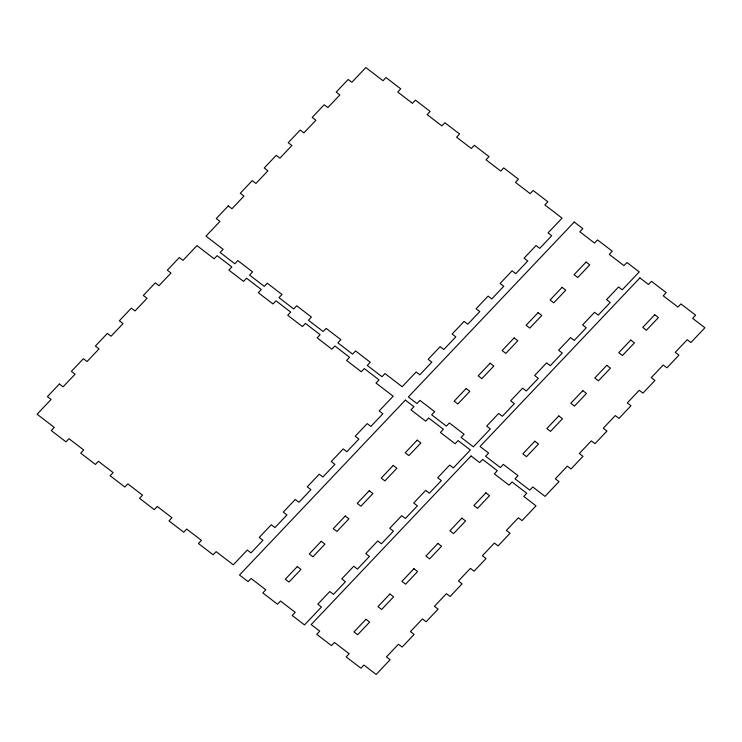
<?xml version="1.0" encoding="UTF-8"?>
<svg xmlns="http://www.w3.org/2000/svg" width="742" height="742" viewBox="0 0 742 742"><rect width="100%" height="100%" fill="white"/><g stroke="black" fill="none" stroke-linecap="round" stroke-linejoin="round"><path stroke-width="1.11" d="M59.397 384.004L47.414 396.645L51.087 399.474L37.1 414.221L54.268 427.401L51.272 430.564L65.982 441.852L68.978 438.698L83.698 449.986L80.702 453.149L95.412 464.446L98.408 461.283L113.127 472.58L110.131 475.733L124.841 487.03L127.837 483.867L142.557 495.164L139.561 498.327L154.271 509.624L157.267 506.461L171.986 517.749L168.99 520.912L183.701 532.209L186.696 529.046L201.416 540.343L198.42 543.506L213.13 554.793L216.126 551.64L233.294 564.81L247.29 550.063L250.963 552.883L262.956 540.241L259.273 537.412L271.266 524.77L274.948 527.59L286.941 514.948L283.258 512.128L295.251 499.477L298.924 502.306L310.917 489.655L307.244 486.835L319.227 474.194L322.909 477.013L334.902 464.371L331.22 461.543L343.212 448.901L346.894 451.72L358.878 439.078L355.205 436.259L367.197 423.608L370.87 426.437L382.863 413.786L379.181 410.966L393.177 396.209L376.008 383.039L379.004 379.876L364.294 368.579L361.289 371.742L346.579 360.445L349.575 357.282L334.865 345.995L331.86 349.157L317.149 337.86L320.145 334.698L305.435 323.401L302.43 326.563L287.72 315.267L290.716 312.113L276.005 300.816L273 303.979L258.29 292.682L261.286 289.519L246.576 278.231L243.571 281.385L228.861 270.097L231.856 266.935L217.146 255.638L214.141 258.8L196.973 245.621L182.986 260.377L179.314 257.548L167.321 270.199L170.994 273.019L159.011 285.67L155.328 282.841L143.336 295.483L147.018 298.312L135.025 310.954L131.343 308.134L119.351 320.776L123.033 323.605L111.04 336.247L107.367 333.418L95.375 346.069L99.048 348.888L87.064 361.54L83.382 358.711L71.39 371.352L75.072 374.181L63.079 386.823L59.397 384.004M228.267 205.914L216.284 218.565L219.957 221.385L205.97 236.141L223.138 249.312L220.142 252.475L234.852 263.772L237.848 260.609L252.568 271.906L249.572 275.069L264.282 286.356L267.278 283.203L281.997 294.491L279.001 297.653L293.711 308.95L296.707 305.787L311.427 317.084L308.431 320.238L323.141 331.535L326.137 328.372L340.856 339.669L337.86 342.832L352.571 354.129L355.566 350.966L370.286 362.254L367.29 365.416L382 376.713L384.996 373.551L402.164 386.73L416.16 371.974L419.833 374.803L431.825 362.152L428.143 359.332L440.136 346.69L443.818 349.51L455.811 336.868L452.128 334.039L464.121 321.397L467.794 324.217L479.786 311.575L476.114 308.755L488.097 296.104L491.779 298.933L503.772 286.282L500.089 283.463L512.082 270.821L515.764 273.64L527.747 260.998L524.075 258.17L536.067 245.528L539.74 248.347L551.733 235.706L548.05 232.886L562.046 218.129L544.878 204.95L547.874 201.787L533.164 190.499L530.159 193.662L515.449 182.365L518.445 179.202L503.735 167.905L500.729 171.068L486.019 159.78L489.015 156.618L474.305 145.321L471.3 148.483L456.59 137.187L459.586 134.024L444.875 122.736L441.87 125.89L427.16 114.602L430.156 111.439L415.446 100.142L412.441 103.305L397.731 92.008L400.726 88.845L386.016 77.558L383.011 80.72L365.843 67.541L351.856 82.288L348.183 79.468L336.191 92.11L339.864 94.939L327.881 107.581L324.198 104.761L312.206 117.403L315.888 120.232L303.895 132.874L300.213 130.045L288.221 142.696L291.903 145.515L279.91 158.167L276.237 155.338L264.245 167.98L267.927 170.808L255.934 183.45L252.252 180.631L240.26 193.272L243.942 196.101L231.949 208.743L228.267 205.914M405.364 400.114L239.499 575.031L248.078 581.617L251.074 578.463L265.794 589.751L262.798 592.914L277.508 604.211L280.504 601.048L295.223 612.345L292.227 615.508L304.489 624.912L321.471 607.002L317.799 604.173L329.782 591.532L333.464 594.361L345.457 581.709L341.774 578.89L353.767 566.239L357.449 569.068L369.433 556.426L365.76 553.597L377.752 540.955L381.425 543.775L393.418 531.133L389.736 528.304L401.728 515.662L405.41 518.491L417.403 505.84L413.721 503.02L425.713 490.369L429.386 493.198L441.379 480.556L437.706 477.727L449.689 465.086L453.371 467.905L470.363 449.995L458.092 440.581L455.096 443.744L440.386 432.447L443.382 429.284L428.663 417.996L425.667 421.15L410.957 409.862L413.953 406.699L405.364 400.114M574.243 222.025L408.369 396.951L416.948 403.537L419.944 400.374L434.664 411.671L431.668 414.834L446.378 426.121L449.374 422.968L464.093 434.255L461.097 437.418L473.359 446.832L490.341 428.922L486.669 426.093L498.652 413.452L502.334 416.271L514.327 403.629L510.644 400.801L522.637 388.159L526.319 390.988L538.302 378.337L534.63 375.517L546.622 362.866L550.295 365.695L562.288 353.044L558.605 350.224L570.598 337.582L574.28 340.402L586.273 327.76L582.591 324.931L594.583 312.289L598.256 315.109L610.249 302.467L606.576 299.647L618.559 286.996L622.241 289.825L639.233 271.906L626.962 262.501L623.966 265.655L609.256 254.367L612.252 251.204L597.533 239.907L594.537 243.07L579.827 231.773L582.822 228.619L574.243 222.025M297.292 566.591L285.299 579.233L288.981 582.062L300.964 569.411L297.292 566.591M321.267 541.298L309.284 553.949L312.957 556.769L324.95 544.127L321.267 541.298M345.253 516.015L333.26 528.656L336.942 531.476L348.935 518.834L345.253 516.015M369.238 490.722L357.245 503.364L360.927 506.192L372.911 493.541L369.238 490.722M393.214 465.429L381.221 478.08L384.903 480.899L396.896 468.258L393.214 465.429M417.199 440.145L405.206 452.787L408.888 455.607L420.881 442.965L417.199 440.145M466.161 388.511L454.169 401.153L457.851 403.973L469.834 391.331L466.161 388.511M490.137 363.218L478.154 375.86L481.827 378.689L493.82 366.038L490.137 363.218M514.123 337.925L502.13 350.576L505.812 353.396L517.805 340.754L514.123 337.925M538.108 312.642L526.115 325.284L529.797 328.103L541.781 315.461L538.108 312.642M562.084 287.349L550.1 299.991L553.773 302.819L565.766 290.168L562.084 287.349M586.069 262.056L574.076 274.707L577.758 277.527L589.751 264.885L586.069 262.056M471.04 455.978L311.167 624.578L319.746 631.164L316.751 634.327L331.461 645.623L334.466 642.461L349.176 653.758L346.18 656.911L360.89 668.208L363.895 665.045L376.157 674.459L390.144 659.712L386.461 656.883L398.454 644.241L402.136 647.061L414.119 634.419L410.447 631.59L422.439 618.949L426.112 621.768L438.105 609.126L434.422 606.307L446.415 593.656L450.097 596.485L462.09 583.833L458.408 581.014L470.4 568.372L474.073 571.192L486.066 558.55L482.393 555.721L494.376 543.079L498.058 545.899L510.051 533.257L506.369 530.437L518.361 517.786L522.043 520.615L536.03 505.858L523.769 496.444L526.764 493.291L512.054 481.994L509.049 485.157L494.339 473.86L497.335 470.697L482.625 459.409L479.62 462.563L471.04 455.978M639.91 277.898L480.037 446.498L488.616 453.084L485.62 456.247L500.331 467.534L503.336 464.381L518.046 475.668L515.05 478.831L529.76 490.128L532.765 486.965L545.027 496.379L559.014 481.623L555.331 478.803L567.324 466.152L571.006 468.981L582.989 456.33L579.317 453.51L591.309 440.869L594.982 443.688L606.975 431.046L603.292 428.217L615.285 415.576L618.967 418.395L630.96 405.753L627.278 402.934L639.27 390.283L642.952 393.112L654.936 380.46L651.263 377.641L663.246 364.999L666.928 367.819L678.921 355.177L675.239 352.348L687.231 339.706L690.913 342.526L704.9 327.778L692.638 318.364L695.634 315.202L680.924 303.914L677.919 307.067L663.209 295.78L666.205 292.617L651.495 281.32L648.489 284.483L639.91 277.898M365.964 619.301L353.971 631.943L357.644 634.762L369.637 622.121L365.964 619.301M389.94 594.008L377.947 606.65L381.629 609.479L393.622 596.828L389.94 594.008M413.925 568.715L401.932 581.366L405.614 584.186L417.598 571.544L413.925 568.715M437.901 543.432L425.917 556.073L429.59 558.893L441.583 546.251L437.901 543.432M461.886 518.139L449.893 530.78L453.575 533.609L465.568 520.958L461.886 518.139M485.871 492.846L473.878 505.497L477.551 508.316L489.544 495.675L485.871 492.846M534.834 441.212L522.841 453.863L526.514 456.682L538.506 444.041L534.834 441.212M558.809 415.928L546.817 428.57L550.499 431.39L562.492 418.748L558.809 415.928M582.795 390.635L570.802 403.277L574.484 406.106L586.468 393.455L582.795 390.635M606.771 365.342L594.787 377.993L598.46 380.813L610.453 368.171L606.771 365.342M630.756 340.059L618.763 352.7L622.445 355.52L634.438 342.878L630.756 340.059M654.741 314.766L642.748 327.407L646.421 330.236L658.414 317.585L654.741 314.766"/></g></svg>
